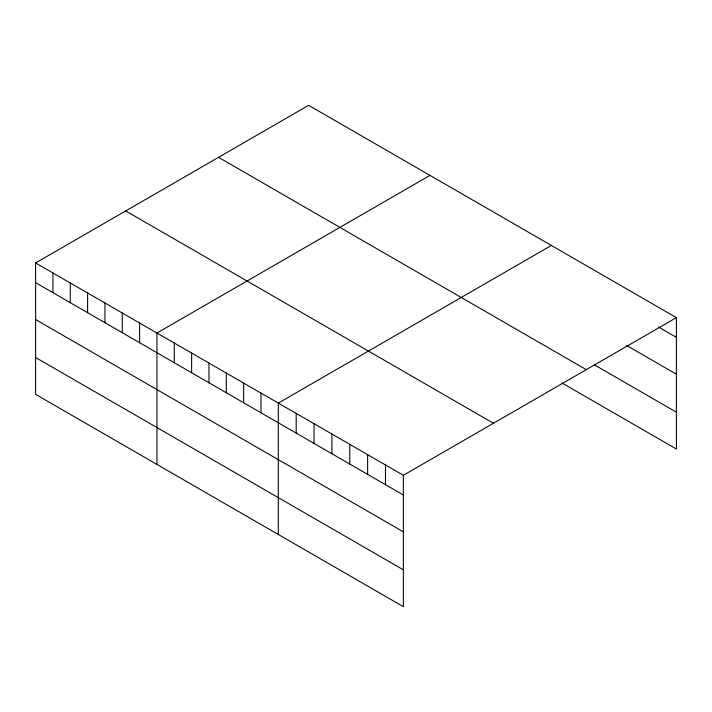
<?xml version="1.0" encoding="UTF-8"?>
<svg xmlns="http://www.w3.org/2000/svg" width="712" height="712" viewBox="0 0 712 712"><rect width="100%" height="100%" fill="white"/><g stroke="black" fill="none" stroke-linecap="round" stroke-linejoin="round"><path stroke-width="1.07" d="M35.6 262.959L403.357 475.287L403.357 606.677L35.6 394.359L35.6 262.959L308.643 105.323L676.4 317.641L676.4 449.041L561.706 382.816M430.003 175.383L156.96 333.029L156.96 464.42M551.364 245.453L278.321 403.09L278.321 534.49M403.357 475.287L676.4 317.641M658.538 327.039L676.4 337.346M626.569 345.436L676.4 374.209M594.609 364.962L676.4 412.177M218.54 157.343L586.296 369.662M125.704 210.939L493.461 423.266M35.6 282.664L403.357 494.991M35.6 319.528L403.357 531.846M35.6 357.495L403.357 569.822M385.495 464.972L385.495 484.676M367.632 454.657L367.632 474.361M349.77 444.341L349.77 464.055M331.908 434.035L331.908 453.74M314.045 423.72L314.045 443.425M296.183 413.405L296.183 433.11M260.984 393.086L260.984 412.791M243.646 383.074L243.646 402.778M226.309 373.061L226.309 392.775M208.972 363.058L208.972 382.762M191.635 353.045L191.635 372.75M174.298 343.042L174.298 362.746M139.623 323.017L139.623 342.721M122.286 313.013L122.286 332.718M104.949 303L104.949 322.705M87.612 292.988L87.612 312.693M70.274 282.984L70.274 302.689M52.937 272.972L52.937 292.677"/></g></svg>
